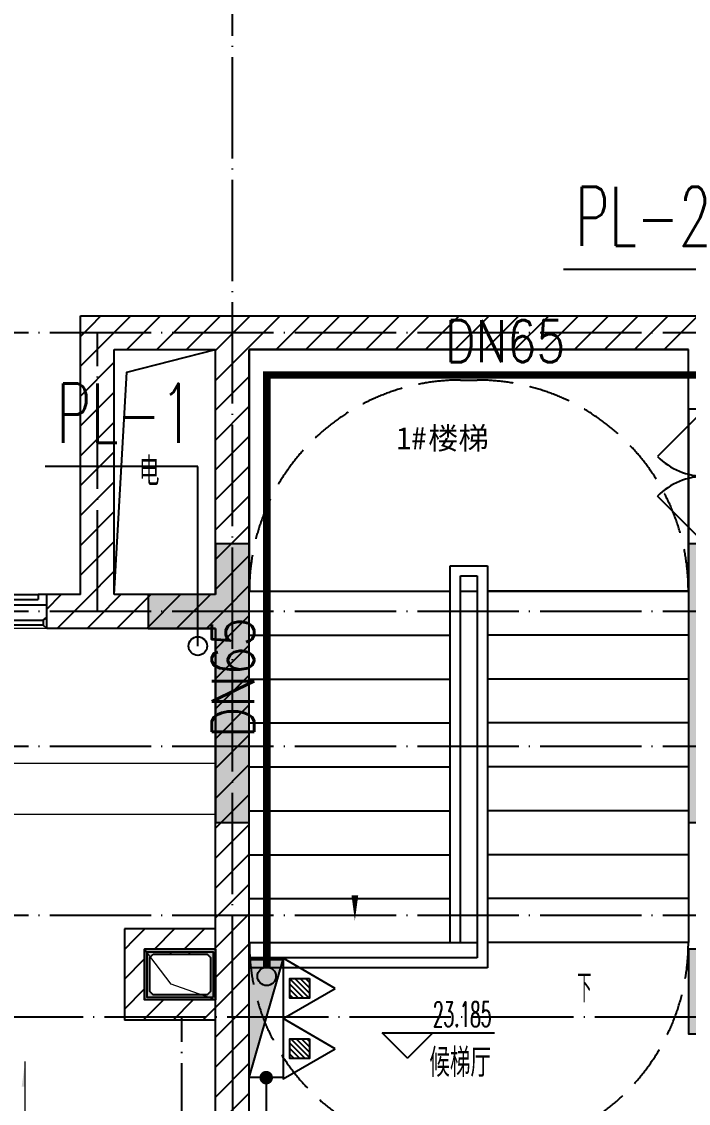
# Model space of a CAD drawing. Extents: x 27938 to 1507990, y 110129 to 923079.
# Drawn here: x 837768 to 841717, y 292198 to 298602 of the extents above; entities that cross this region are included whole.
import ezdxf

# ---------------------------------------------------------------- set-up
doc = ezdxf.new("R2010")
doc.units = 0
doc.header["$LTSCALE"] = 1000
doc.header["$MEASUREMENT"] = 0
doc.linetypes.add('DASH', pattern=[0.35, 0.25, -0.1])
doc.linetypes.add('DOTE', pattern=[2.4200000000000004, 2, -0.2, 0.02, -0.2])
for name, color, linetype in [('----建筑底图', 8, 'Continuous'), ('3-栏杆1', 135, 'Continuous'), ('COLU', 7, 'Continuous'), ('COLUMN', 9, 'Continuous'), ('DIM_ELEV', 3, 'Continuous'), ('DIM_SYMB', 3, 'Continuous'), ('DIM_不分区消火栓', 1, 'Continuous'), ('DIM_餐饮排水', 31, 'Continuous'), ('DOTE', 1, 'Continuous'), ('EQUIP_消火栓', 7, 'Continuous'), ('EQUIP_消防', 7, 'Continuous'), ('LVTRY', 6, 'Continuous'), ('PIPE-不分区消火栓', 1, 'TG_X'), ('PUB_HATCH', 8, 'Continuous'), ('PUB_TEXT', 4, 'Continuous'), ('S-砼墙填充', 251, 'Continuous'), ('STAIR', 2, 'Continuous'), ('TEXT_不分区消火栓', 7, 'Continuous'), ('VPIPE-不分区消火栓', 1, 'Continuous'), ('VPIPE-餐饮排水', 41, 'P'), ('WALL', 9, 'Continuous'), ('WINDOW', 4, 'Continuous'), ('看线', 251, 'Continuous'), ('铝合金', 144, 'Continuous')]:
    doc.layers.add(name, color=color, linetype=linetype)
for name, color, linetype, lineweight in [('平面-排水沟', 86, 'Continuous', 15), ('平面-看线', 45, 'Continuous', 15), ('立面-洞口示意', 152, 'Continuous', 13)]:
    doc.layers.add(name, color=color, linetype=linetype, lineweight=lineweight)
doc.styles.add('_TCH_DIM', font='SIMPLEX.shx', dxfattribs={"width": 0.7, "bigfont": 'GBCBIG.shx'})
doc.styles.add('_TWT_PIPEDN', font='SIMPLEX', dxfattribs={"width": 0.8, "height": 3.5, "bigfont": 'HZTXT'})
doc.styles.add('_TWT_SERIAL', font='SIMPLEX', dxfattribs={"width": 0.8, "height": 3.5, "bigfont": 'HZTXT'})
doc.styles.get("Standard").update_dxf_attribs({"font": 'gbenor.shx', "bigfont": 'gbcbig.shx'})
doc.styles.add('TG_LINETYPE', font='SIMPLEX', dxfattribs={"width": 0.8, "height": 3, "bigfont": 'HZTXT'})
doc.styles.add('黑体', font='simhei.ttf')
doc.linetypes.add('P', pattern='A,3,-0.2,["P",Standard,S=0.25,R=0,X=-0.1,Y=-0.115],-0.2', length=3.4)
doc.linetypes.add('TG_X', pattern='A,2,-0.229,["X",TG_LINETYPE,S=0.1,R=0,X=-0.229,Y=-0.15],0', length=2.229)
pattern_1 = [(45, (0, 89.755675), (-88.38838300365748, 88.3883830036575), [])]

# ---------------------------------------------------------------- blocks, each defined once
blk = doc.blocks.new('$TwtSys$00000434')
for p, q in [((-0.5, 0.5), (-0.5, -0.5)), ((-0.5, -0.5), (0.5, 0.5)), ((0.5, 0.5), (-0.5, 0.5)), ((0.5, -0.5), (0.5, 0.5)), ((-0.5, -0.5), (0.5, -0.5))]:
    blk.add_line(p, q)
blk.add_solid([(0.5, -0.5), (0.5, 0.5), (-0.5, -0.5)])
blk = doc.blocks.new('$TwtSys$00000546')
h = blk.add_hatch()
h.set_pattern_fill('ANSI31', color=1, scale=200, style=0)
h.set_pattern_definition([(45, (-38543.80223862439, -6670.830405693208), (-17.67766952966369, 17.67766952966369), [])])
h.paths.add_polyline_path([(-64.92232553117356, 173.7449990885525), (64.922325531159, 173.7449990885525), (64.922325531159, 43.90034802621994), (-64.92232553117356, 43.90034802621994)])
at = {"color": 1}
for points in [[(0, 343.6163707387423), (-198.3870041439732, 0), (198.3870041439732, 0)], [(-64.92232553117356, 173.7449990885525), (64.922325531159, 173.7449990885525), (64.922325531159, 43.90034802621994), (-64.92232553117356, 43.90034802621994)]]:
    blk.add_lwpolyline(points, close=True, dxfattribs=at)
blk = doc.blocks.new('GDGDGRD')
at = {"layer": 'PUB_HATCH'}
for points in [[(431616.5562415686, 297415.3630930803), (431616.5562415911, 296265.363694794), (431816.556241245, 296265.3636947939), (431816.5562415284, 297915.3636948201), (431616.5562418223, 297915.36369482), (431616.5562422522, 297615.3630930803), (431216.5562422522, 297615.3630930803), (431216.5562422522, 297415.3630930803)], [(434616.5568297147, 297415.3630930803), (435016.5568290311, 297415.3630930803), (435016.5568290311, 297615.3630930803), (434616.5568290311, 297615.3630930803), (434616.5568295245, 297915.3636947377), (434416.5568297651, 297915.3636947376), (434416.5568300252, 296265.3636947666), (434616.5568297192, 296265.3636947667)]]:
    blk.add_hatch(color=256, dxfattribs=at).paths.add_polyline_path(points)
at = {"layer": 'S-砼墙填充'}
h = blk.add_hatch(color=256, dxfattribs=at)
h.dxf.hatch_style = 1
h.paths.add_polyline_path([(434916.5562434115, 295015.6067079528), (434916.5562434115, 295215.6067079528), (434616.5562434115, 295215.6067079528), (434616.556244598, 295515.6066504238), (434416.556244598, 295515.6066504238), (434416.5562434115, 295015.6067079528)])
at = {"layer": 'COLU', "color": 6}
blk.add_lwpolyline([(434916.5562434115, 295015.6067079528), (434916.5562434115, 295215.6067079528), (434616.5562434115, 295215.6067079528), (434616.556244598, 295515.6066504238), (434416.556244598, 295515.6066504238), (434416.5562434115, 295015.6067079528)], close=True, dxfattribs=at)
at = {"layer": 'COLUMN', "color": 6}
for p, q in [((431816.5562415284, 297915.3636948201), (431616.5562418223, 297915.36369482)), ((431616.5562418223, 297915.36369482), (431616.5562422522, 297615.3630930803)), ((431816.556241245, 296265.3636947939), (431816.5562415284, 297915.3636948201)), ((434616.5568295245, 297915.3636947377), (434416.5568297651, 297915.3636947376)), ((434416.5568297651, 297915.3636947376), (434416.5568300252, 296265.3636947666)), ((431616.5562422522, 297615.3630930803), (431216.5562422522, 297615.3630930803)), ((431216.5562422522, 297615.3630930803), (431216.5562422522, 297415.3630930803)), ((431216.5562422522, 297415.3630930803), (431616.5562415686, 297415.3630930803)), ((431616.5562415686, 297415.3630930803), (431616.5562415911, 296265.363694794)), ((431616.5562415911, 296265.363694794), (431816.556241245, 296265.3636947939)), ((434416.5568300252, 296265.3636947666), (434616.5568297192, 296265.3636947667))]:
    blk.add_line(p, q, dxfattribs=at)
blk = doc.blocks.new('A$C1BAD4CCC')
at = {"layer": 'PUB_HATCH'}
blk.add_hatch(color=256, dxfattribs=at).paths.add_polyline_path([(15, -15), (15, -285), (155, -285), (155, -270), (50, -270), (30, -250), (30, -50), (50, -30), (370, -30), (390, -50), (390, -250), (370, -270), (265, -270), (265, -285), (405, -285), (405, -15)])
at = {"layer": 'LVTRY', "color": 1}
for p, q in [((155, -270), (155, -285)), ((265, -270), (265, -285))]:
    blk.add_line(p, q, dxfattribs=at)
for points in [[(420, 0), (0, 0), (0, -300), (420, -300)], [(405, -15), (15, -15), (15, -285), (405, -285)], [(50, -270), (370, -270), (390, -250), (390, -50), (370, -30), (50, -30), (30, -50), (30, -250), (50, -270)]]:
    blk.add_lwpolyline(points, close=True, dxfattribs=at)
at = {"layer": '立面-洞口示意'}
blk.add_lwpolyline([(420, 0), (156.4480628857855, -93.94938325695693), (0, -300)], dxfattribs=at)
blk = doc.blocks.new('A$C1B43746D')
at = {"layer": 'PUB_HATCH'}
h = blk.add_hatch(dxfattribs=at)
h.set_pattern_fill('普通砖', color=256, scale=50, style=0)
h.set_pattern_definition(pattern_1)
h.paths.add_polyline_path([(24502.46690545816, -16549.80005406686), (24702.46690563084, -16749.80005406687), (25302.46589110348, -16749.80005406687), (25402.46589110915, -16683.1333874002), (25402.46589112049, -16549.80005406687)])
h = blk.add_hatch(dxfattribs=at)
h.set_pattern_fill('普通砖', color=256, scale=50, style=0)
h.set_pattern_definition(pattern_1)
h.paths.add_polyline_path([(24602.46690690972, -18266.46672065764), (24702.46690688304, -18199.80005398189), (24702.46690563084, -16749.80005406687), (24502.46690545816, -16549.80005406686), (24502.46690688309, -18199.80005399227)])
h = blk.add_hatch(dxfattribs=at)
h.set_pattern_fill('普通砖', color=256, scale=50, style=0)
h.set_pattern_definition(pattern_1)
h.paths.add_polyline_path([(25402.46589110915, -16683.1333874002), (25502.46589110349, -16749.80005406687), (28102.46591095617, -16749.80005406687), (28202.46590585394, -16683.1333874002), (28202.46589338081, -16549.80005406687), (25402.46589112049, -16549.80005406687)])
h = blk.add_hatch(dxfattribs=at)
h.set_pattern_fill('普通砖', color=256, scale=50, style=0)
h.set_pattern_definition(pattern_1)
h.paths.add_polyline_path([(25369.13255750874, -18299.80005387883), (25502.46589083981, -18299.8000538812), (25502.46589110349, -16749.80005406687), (25402.46589110915, -16683.1333874002), (25302.46589110348, -16749.80005406687), (25302.46589085682, -18199.800053881)])
h = blk.add_hatch(dxfattribs=at)
h.set_pattern_fill('普通砖', color=256, scale=50, style=0)
h.set_pattern_definition(pattern_1)
h.paths.add_polyline_path([(24602.46690691746, -18266.46672065764), (24502.46690688309, -18199.80005399227), (24302.46690700878, -18199.80005397956), (24302.46690699598, -18399.80005397956), (24602.46690696303, -18399.80005399877)])
h = blk.add_hatch(dxfattribs=at)
h.set_pattern_fill('普通砖', color=256, scale=50, style=0)
h.set_pattern_definition(pattern_1)
h.paths.add_polyline_path([(25369.13255750874, -18299.80005387882), (25302.46589085682, -18199.800053881), (24702.46690688304, -18199.80005398189), (24602.46690690973, -18266.46672065764), (24602.46690698625, -18399.80005399877), (25302.4658908296, -18399.80005388107)])
h = blk.add_hatch(dxfattribs=at)
h.set_pattern_fill('普通砖', color=256, scale=50, style=0)
h.set_pattern_definition(pattern_1)
h.paths.add_polyline_path([(25302.46589042133, -22399.80005406703), (25502.46589044176, -22199.80005406674), (25502.46589083981, -18299.8000538744), (25369.13255750874, -18299.80005388109), (25302.4658908296, -18399.80005388107)])
h = blk.add_hatch(dxfattribs=at)
h.set_pattern_fill('普通砖', color=256, scale=50, style=0)
h.set_pattern_definition(pattern_1)
h.paths.add_polyline_path([(24882.4660011934, -20299.26380372948), (24762.46600119339, -20179.26380373909), (24762.46600119369, -20719.26380366784), (24882.46600119356, -20599.26380365817)])
h = blk.add_hatch(dxfattribs=at)
h.set_pattern_fill('普通砖', color=256, scale=50, style=0)
h.set_pattern_definition(pattern_1)
h.paths.add_polyline_path([(25302.46600242023, -20179.2638036955), (24762.46600119339, -20179.26380373909), (24882.4660011934, -20299.26380372948), (25302.46600242994, -20299.2638036955)])
h = blk.add_hatch(dxfattribs=at)
h.set_pattern_fill('普通砖', color=256, scale=50, style=0)
h.set_pattern_definition(pattern_1)
h.paths.add_polyline_path([(25302.46600242023, -20599.26380362414), (24882.46600119356, -20599.26380365817), (24762.46600119369, -20719.26380366784), (25302.46600242994, -20719.26380362414)])
at = {"layer": '平面-排水沟'}
blk.add_hatch(color=8, dxfattribs=at).paths.add_polyline_path([(24174.39474807563, -20964.06073652045), (24174.39317325906, -21114.06073651218), (24154.39317326016, -21114.06052653664)])
at = {"layer": '3-栏杆1', "color": 8}
for p, q in [((23122.73551367561, -18350.73697648471), (24282.22170171747, -18350.70766439656)), ((24282.22170153726, -18350.67089912458), (24302.4903319343, -18332.88332081004)), ((24302.4903319343, -18332.88332081004), (24282.22170171747, -18350.67089896626)), ((24282.22170171747, -18350.67089896626), (24282.22170172026, -18379.95317882462)), ((24282.22170172026, -18379.989934451), (23122.73551367281, -18380.01922667451)), ((24302.49030838441, -18399.80005386029), (24282.22170172026, -18379.95317882462))]:
    blk.add_line(p, q, dxfattribs=at)
at = {"layer": 'DIM_ELEV', "color": 8}
for p, q in [((26439.58564645809, -20943.70401580731), (26289.58564645809, -20793.70401580731)), ((26289.58564645809, -20793.70401580731), (26954.50611896961, -20793.70401580731)), ((26439.58564645809, -20943.70401580731), (26589.58564645809, -20793.70401580731))]:
    blk.add_line(p, q, dxfattribs=at)
at = {"layer": 'DIM_SYMB', "color": 8}
blk.add_lwpolyline([(27477.46589338081, -20389.80005419493, 0, 0, 0), (27477.46589338081, -17464.80005419493, 0, 0, 0), (26127.46589338081, -17464.80005419493, 0, 0, 0), (26127.46589338081, -20129.80005419493, 0, 40.00000000000001, 0), (26127.46589338081, -19979.80005419493, 0, 0, 0)], format="xyseb", dxfattribs=at)
at = {"layer": 'DOTE', "color": 169, "linetype": 'DOTE', "ltscale": 0.3}
for p, q in [((25402.4658904993, -20699.52979386854), (25402.46589049918, -14649.80005406681)), ((66302.46589040197, -16649.80005406681), (12302.46589115635, -16649.80005406681)), ((24602.4658904993, -18299.80005386425), (24602.46589049918, -16649.80005406687)), ((66302.46589040197, -18299.80005386425), (12302.46589115635, -18299.80005386425)), ((66302.46589040197, -19099.80005979235), (12302.46589115635, -19099.80005979229)), ((66302.46589040197, -20099.80005330971), (12302.46589115635, -20099.80005330959)), ((12302.46589115635, -20699.52978280903), (66302.46589040197, -20699.52982839773)), ((25102.46514779772, -22299.80005404865), (25102.46514753322, -20699.80005404772))]:
    blk.add_line(p, q, dxfattribs=at)
at = {"layer": 'DOTE', "color": 169, "ltscale": 0.2}
blk.add_line((25402.4658904993, -20699.52979386848), (25402.4658904993, -22299.80005404865), dxfattribs=at)
at = {"layer": 'STAIR', "color": 8}
for p, q in [((28102.46589338081, -16749.80005419493), (25502.46589338081, -16749.80005419493)), ((25502.46589338081, -16749.80005419493), (25502.46589338081, -18179.80005419493)), ((28102.46589338081, -18179.80005419493), (28102.46589338081, -16749.80005419493)), ((26692.46589338081, -20259.80005419493), (26692.46589338083, -18029.80005419478)), ((26692.46589338083, -18029.80005419478), (26912.46589338081, -18029.80005419478)), ((26912.46589338081, -18029.80005419478), (26912.46589338081, -20409.80005419496)), ((26752.46589338081, -20259.80005419493), (26752.46589338081, -18089.80005419478)), ((26752.46589338081, -18089.80005419478), (26852.46589338081, -18089.80005419478)), ((26852.46589338081, -18089.80005419478), (26852.46589338081, -20349.80005419492)), ((25502.46589338081, -20259.80005419493), (25502.46589338081, -18179.80005419493)), ((25502.46589338081, -18179.80005419493), (26692.46589338082, -18179.80005419493)), ((25502.46589338081, -18179.80005419493), (26692.46589338082, -18179.80005419495)), ((26752.46589338081, -20259.80005419493), (26752.46589338081, -18179.80005419493)), ((26752.46589338081, -18179.80005419495), (26852.46589338083, -18179.80005419496)), ((26852.46589338081, -18179.80005419493), (26852.46589338081, -20259.80005419493)), ((28102.46589338081, -18179.80005419493), (26912.46589338081, -18179.80005419498)), ((26912.46589338082, -18179.80005419496), (28102.46589338081, -18179.80005419493)), ((28102.46589338081, -18179.80005419493), (28102.46589338081, -20259.80005419493)), ((25502.46589338081, -18439.80005419493), (26692.46589338082, -18439.80005419493)), ((28102.46589338081, -18439.80005419493), (26912.46589338081, -18439.80005419493)), ((25502.46589338081, -18699.80005419493), (26692.46589338082, -18699.80005419493)), ((28102.46589338081, -18699.80005419493), (26912.46589338081, -18699.80005419493)), ((25502.46589338081, -18959.80005419493), (26692.46589338081, -18959.80005419493)), ((28102.46589338081, -18959.80005419493), (26912.46589338081, -18959.80005419493)), ((25502.46589338081, -19219.80005419493), (26692.46589338081, -19219.80005419493)), ((28102.46589338081, -19219.80005419493), (26912.46589338081, -19219.80005419493)), ((25502.46589338081, -19479.80005419493), (26692.46589338081, -19479.80005419493)), ((28102.46589338081, -19479.80005419493), (26912.46589338081, -19479.80005419497)), ((25502.46589338081, -19739.80005419493), (26692.46589338081, -19739.80005419493)), ((28102.46589338081, -19739.80005419493), (26912.46589338081, -19739.80005419488)), ((25502.46589338081, -19999.80005419493), (26692.4658933808, -19999.80005419493)), ((28102.46589338081, -19999.80005419493), (26912.46589338081, -19999.80005419493)), ((25502.46589338081, -20259.80005419493), (26692.4658933808, -20259.80005419493)), ((26692.4658933808, -20259.80005419493), (26752.46589338081, -20259.80005419493)), ((26692.46589338081, -20259.80005419493), (26752.46589338081, -20259.80005419493)), ((26752.46589338081, -20259.80005419493), (26852.46589338081, -20259.80005419493)), ((28102.46589338081, -20259.80005419493), (26912.46589338081, -20259.80005419493)), ((26852.46589338081, -20349.80005419492), (25502.46589338081, -20349.80005419493)), ((25502.46589338081, -20409.80005419493), (25502.46589338081, -20349.80005419493)), ((26912.46589338081, -20409.80005419496), (25502.46589338081, -20409.80005419493))]:
    blk.add_line(p, q, dxfattribs=at)
at = {"layer": 'STAIR', "color": 8, "linetype": 'DASH'}
for points in [[(25502.46589336195, -18179.8000542025, -0.4142135623699036), (26752.46589336195, -16929.80005421612), (26852.46589337394, -16929.80005421612, -0.4142135623699035), (28102.46589337394, -18179.8000542025)], [(25502.46589538781, -20259.7945790778, 0.4142135623699036), (26752.46589538781, -21509.79457906418), (26852.4658953998, -21509.79457906418, 0.4142135623699035), (28102.4658953998, -20259.7945790778)]]:
    blk.add_lwpolyline(points, format="xyb", dxfattribs=at)
at = {"layer": 'WALL', "color": 8}
for p, q in [((24502.46690545816, -16549.80005406686), (25402.46589112049, -16549.80005406687)), ((24502.46690688309, -18199.80005399227), (24502.46690545816, -16549.80005406686)), ((25402.46589112049, -16549.80005406687), (28202.46589338081, -16549.80005406687)), ((24702.46690563084, -16749.80005406687), (25302.46589110348, -16749.80005406687)), ((24702.46690688304, -18199.80005398189), (24702.46690563084, -16749.80005406687)), ((25302.46589085682, -18199.800053881), (25302.46589110348, -16749.80005406687)), ((25502.46589110349, -16749.80005406687), (28102.46591095617, -16749.80005406687)), ((25502.46589083981, -18299.8000538812), (25502.46589110349, -16749.80005406687)), ((24502.46690688309, -18199.80005399227), (24302.46690700878, -18199.80005397956)), ((24302.46690699598, -18399.80005397956), (24302.46690700878, -18199.80005397956)), ((25302.46589085682, -18199.800053881), (24702.46690688304, -18199.80005398189)), ((25502.46589044176, -22199.80005406674), (25502.46589083981, -18299.8000538744)), ((24602.46690696303, -18399.80005399877), (24302.46690699598, -18399.80005397956)), ((25302.4658908296, -18399.80005388107), (24602.46690698625, -18399.80005399877)), ((25302.46589042133, -22399.80005406703), (25302.4658908296, -18399.80005388107)), ((24762.46600119339, -20179.26380373909), (24762.46600119369, -20719.26380366784)), ((25302.46600242023, -20179.2638036955), (24762.46600119339, -20179.26380373909)), ((25302.46600242994, -20299.2638036955), (25302.46600242023, -20179.2638036955)), ((24882.4660011934, -20299.26380372948), (24882.46600119356, -20599.26380365817)), ((25302.46600242994, -20299.2638036955), (24882.4660011934, -20299.26380372948)), ((25302.46600242023, -20599.26380362414), (24882.46600119356, -20599.26380365817)), ((25302.46600242994, -20719.26380362414), (25302.46600242023, -20599.26380362414)), ((25302.46600242994, -20719.26380362414), (24762.46600119369, -20719.26380366784))]:
    blk.add_line(p, q, dxfattribs=at)
at = {"layer": '平面-排水沟', "color": 8}
blk.add_line((25302.44342987298, -19199.80006161128), (22602.46588988439, -19199.8000616483), dxfattribs=at)
for points in [[(14402.46857573639, -20499.78328011243), (16502.46857750486, -20499.78328024782), (16502.46589272388, -19499.80006136256), (25302.46589065518, -19499.80006192566)], [(24174.38718830689, -21684.12257211527), (24174.39474807563, -20964.06073652045)]]:
    blk.add_lwpolyline(points, dxfattribs=at)
at = {"layer": '平面-看线', "color": 8}
blk.add_line((24302.46690699586, -18399.80005367863), (23102.46690700867, -18399.80005390273), dxfattribs=at)
at = {"layer": '看线', "color": 8, "ltscale": 0.5}
blk.add_lwpolyline([(24702.46690626733, -18199.80005398265), (24777.38718830689, -16882.66314732673), (25302.46589110454, -16749.80005406606)], dxfattribs=at)
at = {"layer": '铝合金', "color": 8}
for points in [[(23152.45886620774, -18229.82255959633), (24252.45886973583, -18229.79594805685)], [(23152.46684968844, -18199.82256065862), (24252.46685321652, -18199.79594911914)], [(24272.45088554709, -18259.80126931553), (24302.4508844848, -18259.80925279623), (24302.46685389464, -18199.80005396542), (24252.46685566509, -18199.78674816433), (24252.45887218439, -18229.78674710204)], [(24302.45887041395, -18229.80005290313), (24302.46685389464, -18199.80005396542), (24252.46685566509, -18199.78674816433), (24252.46419450489, -18209.7867478102), (24252.46419450489, -18209.7867478102), (24252.45886973583, -18229.79594805685)], [(23132.45071534836, -18259.81723616848), (24272.45088554709, -18259.80126931553)]]:
    blk.add_lwpolyline(points, dxfattribs=at)
at = {"color": 8}
blk.add_blockref('GDGDGRD', (-406314.1128116931, -315815.1631473267), dxfattribs=at)
at = {"color": 8, "xscale": -1, "rotation": 180}
blk.add_blockref('A$C1BAD4CCC', (24882.46600122703, -20599.26380373188), dxfattribs=at)
at = {"layer": 'EQUIP_消火栓', "color": 8, "xscale": -700, "yscale": 200, "zscale": 700, "rotation": 270}
blk.add_blockref('$TwtSys$00000434', (25602.46589544986, -20709.8070224151), dxfattribs=at)
at = {"layer": 'EQUIP_消防', "color": 8, "xscale": 0.9, "yscale": 0.9, "zscale": 0.9, "rotation": 270}
for p in [(25702.46296559751, -20531.25871940464), (25702.46296559751, -20888.35532686388)]:
    blk.add_blockref('$TwtSys$00000546', p, dxfattribs=at)
at = {"layer": 'DIM_ELEV', "color": 7, "style": '_TCH_DIM', "width": 0.4941176470588236}
blk.add_text('23.185', height=148.75, dxfattribs=at).set_placement((26589.50611896961, -20758.70401580731))
at = {"layer": 'DIM_SYMB', "color": 7, "style": '_TCH_DIM', "width": 0.7}
blk.add_text('下', height=168.7943262411347, dxfattribs=at).set_placement((27444.23451040209, -20614.85005419492))
at = {"layer": 'PUB_TEXT', "color": 8, "style": '黑体'}
for s, p in [('1#', (26372.51323047769, -17339.73141639709)), ('楼梯', (26561.54276634267, -17339.73141639709))]:
    blk.add_text(s, height=131.4345991561181, dxfattribs=at).set_placement(p)
at = {"layer": 'PUB_TEXT', "color": 8}
for s, p in [('电', (24848.71165760048, -17555.03713283432)), ('候梯厅', (26568.73650961032, -21055.38038732385))]:
    blk.add_text(s, height=168.7943262411347, dxfattribs=at).set_placement(p)
blk = doc.blocks.new('$DorLib2D$00000116')
at = {"color": 0}
for p, q in [((-0.4999999999999929, 7.105427357601002e-15), (-0.146446609406766, 0.353553390593234)), ((0.5000000000000071, 7.105427357601002e-15), (0.1464466094067731, 0.353553390593234))]:
    blk.add_line(p, q, dxfattribs=at)
for centre, radius, start, end in [((-0.4999999999984652, 4.831690603168681e-13), 0.4999999999984674, 0, 45), ((0.4999999999977511, 9.059419880941277e-13), 0.4999999999976598, 135, 180)]:
    blk.add_arc(centre, radius, start, end, dxfattribs=at)
blk = doc.blocks.new('A$C0B0123C2')
blk.add_lwpolyline([(-0.0002196918649133295, 799.9999999994179), (199.9999999992142, 799.9999999994179), (199.9999999992142, -0.0009093758417293429), (-0.0002196918649133295, -0.0009093758417293429)], close=True)
at = {"layer": 'WINDOW'}
for p, q in [((-0.000140602896863129, 800), (0, 0)), ((199.9998593971031, 800.0000351506751), (200, 3.515067510306835e-05))]:
    blk.add_line(p, q, dxfattribs=at)
at = {"layer": 'WINDOW', "xscale": -800, "yscale": -800, "zscale": -800, "rotation": 270.0000100699408}
blk.add_blockref('$DorLib2D$00000116', (99.99992969855157, 400.0000175753376), dxfattribs=at)

msp = doc.modelspace()

# ---------------------------------------------------------------- block references
at = {"layer": '----建筑底图', "ltscale": 0.5}
msp.add_blockref('A$C1B43746D', (813614.1128116931, 313410.2261473267), dxfattribs=at)

# ---------------------------------------------------------------- next in the draw order: hatches: boundary and pattern name
at = {"layer": 'PIPE-不分区消火栓'}
for points in [[(839219.5150581062, 296510.4263543352), (839197.0150581073, 296510.4263543371), (839197.0150581076, 296532.9263543323)], [(839219.5150581062, 296510.4263543352), (839219.5150581073, 296532.9263543371), (839197.0150581076, 296532.9263543323)]]:
    msp.add_hatch(color=256, dxfattribs=at).paths.add_polyline_path(points)

# ---------------------------------------------------------------- next in the draw order: linework, layer by layer
at = {"layer": 'DIM_不分区消火栓'}
msp.add_line((839216.5787071431, 292350.4191249116), (839216.5787071431, 291654.825), dxfattribs=at)
at = {"layer": 'DIM_不分区消火栓', "const_width": 40}
msp.add_lwpolyline([(839216.5787071431, 292370.4191249116, 1), (839216.5787071431, 292330.4191249116, 1)], format="xyb", close=True, dxfattribs=at)
at = {"layer": 'DIM_餐饮排水'}
for p, q in [((842021.7723158536, 297134.733), (840976.414, 297134.733)), ((838811.3850895196, 295969.553), (837906.6140000001, 295969.553)), ((838811.3850895196, 294905.4266900407), (838811.3850895196, 295969.553))]:
    msp.add_line(p, q, dxfattribs=at)
at = {"layer": 'PIPE-不分区消火栓', "ltscale": 0.5, "const_width": 45}
for points in [[(839219.5150581073, 293005.6963532869), (839219.5150581073, 296510.4263543371)], [(839219.5150581074, 296510.4263543371), (842011.5773468858, 296510.4263543371)]]:
    msp.add_lwpolyline(points, dxfattribs=at)
at = {"layer": 'VPIPE-不分区消火栓'}
msp.add_circle((839219.5150581073, 292950.6963532869), 55, dxfattribs=at)
at = {"layer": 'VPIPE-餐饮排水'}
msp.add_circle((838811.3850895196, 294905.4266900407), 55, dxfattribs=at)

# ---------------------------------------------------------------- next in the draw order: block references
at = {"ltscale": 0.5}
msp.add_blockref('A$C0B0123C2', (841716.5568297652, 295510.4266947376), dxfattribs=at)

# ---------------------------------------------------------------- next in the draw order: texts
at = {"layer": 'DIM_餐饮排水', "color": 7, "style": '_TWT_SERIAL', "width": 0.6400000000000001}
for s, p in [('PL-2', (841046.414, 297274.733)), ('PL-1', (837976.6140000001, 296109.553))]:
    msp.add_text(s, height=350, dxfattribs=at).set_placement(p)
at = {"layer": 'TEXT_不分区消火栓', "style": '_TWT_PIPEDN', "width": 0.8}
msp.add_text('DN65', height=250, dxfattribs=at).set_placement((840276.37953583, 296585.4263543371))
msp.add_text('DN65', height=250, rotation=90, dxfattribs=at).set_placement((839144.5150581072, 294363.8946871454))

doc.saveas('drawing.dxf')
